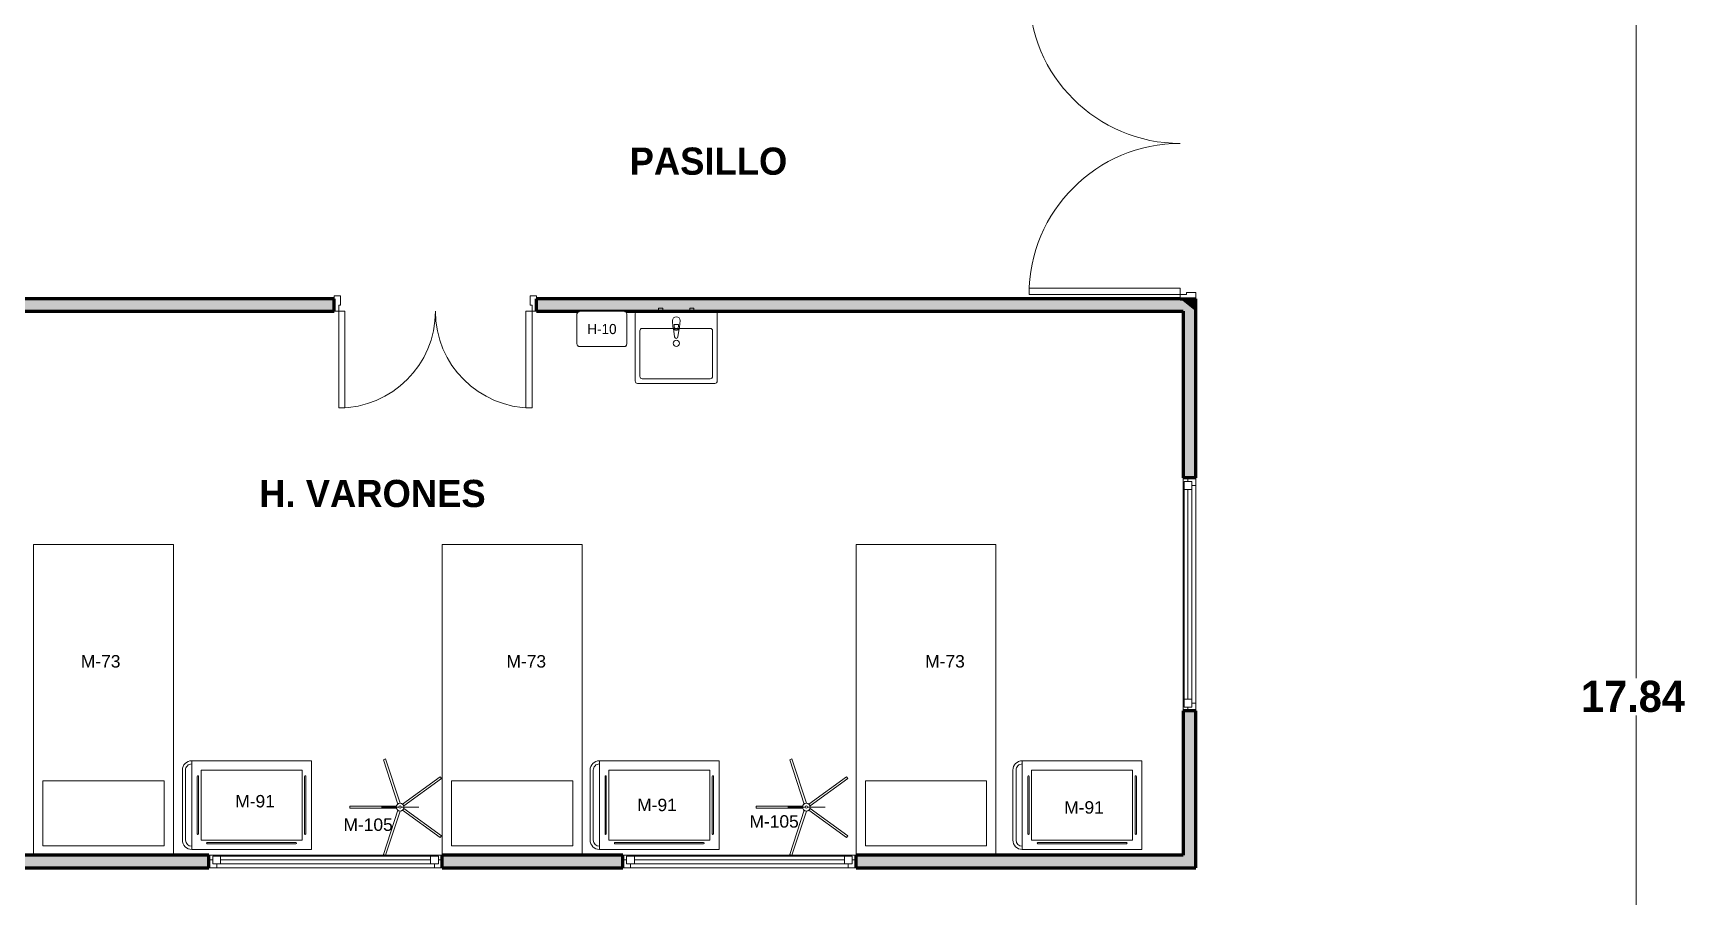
# Model space of a CAD drawing. Header units: metres. Extents: x 501.6 to 576.9, y -200.7 to -181.9.
# Drawn here: x 566.23 to 576.87, y -193.02 to -187.46 of the extents above; entities that cross this region are included whole.
import ezdxf
from ezdxf.enums import TextEntityAlignment as Align

# ---------------------------------------------------------------- set-up
doc = ezdxf.new("R2010")
doc.units = ezdxf.units.M
doc.header["$MEASUREMENT"] = 0
doc.set_wipeout_variables(frame=1)
doc.linetypes.add('Wipeout_Contour', pattern=[1, 0, -1])
for name, color, linetype in [('ARQ _ Cota - Parcial Exterior.Consultorio', 7, 'Continuous'), ('CER _ Estructura Metalica Tubo de FE LAC  21_2_X1_16_.Cerco', 7, 'Continuous'), ('EQP _ Accesorios de Baños .Consultorio', 7, 'Continuous'), ('Puertas ArchiCAD', 7, 'Continuous'), ('Structural - Bearing', 7, 'Continuous')]:
    doc.layers.add(name, color=color, linetype=linetype)
for name, color, linetype, lineweight, true_color in [('ARQ _ Cota - Parcial Exterior.Consultorio_Pluma_Nº__106', 171, 'Continuous', 15, 0xaaaaff), ('CER _ Estructura Metalica Tubo de FE LAC  21_2_X1_16_.Cerco_Pluma_Nº__75', 7, 'Continuous', 20, 0x405cbf), ('EQP _ Accesorios de Baños .Consultorio_Pluma_Nº__86', 7, 'Continuous', 20, 0x5555ff), ('Interior - Furniture _Pluma_Nº__91', 171, 'Continuous', 13, 0xaaaaff), ('Structural - Bearing_Pluma_Nº__106', 171, 'Continuous', 15, 0xaaaaff), ('Ventanas ArchiCAD_Pluma_Nº__63', 7, 'Continuous', 20, 0xff9955)]:
    doc.layers.add(name, color=color, linetype=linetype, lineweight=lineweight, true_color=true_color)
for name, color, linetype, lineweight in [('ARQ _ Cota - Parcial Exterior.Consultorio_Pluma_Nº__15', 214, 'Continuous', 25), ('ARQ _ Cota - Parcial Exterior.Consultorio_Pluma_Nº__43', 5, 'Continuous', 0), ('Dibujo & Figuras_Pluma_Nº__15', 214, 'Continuous', 25), ('Puertas ArchiCAD_Pluma_Nº__2', 8, 'Continuous', 0), ('Puertas ArchiCAD_Pluma_Nº__23', 5, 'Continuous', 9), ('Puertas ArchiCAD_Pluma_Nº__27', 7, 'Continuous', 70), ('Puertas ArchiCAD_Pluma_Nº__3', 5, 'Continuous', 15), ('Structural - Bearing_Pluma_Nº__27', 7, 'Continuous', 70)]:
    doc.layers.add(name, color=color, linetype=linetype, lineweight=lineweight)
doc.layers.add('PDF2_Text', color=7, linetype='Continuous', true_color=0xff0080)
doc.styles.add('Estilo_Generado_2', font='GOTHICB.TTF')
doc.styles.add('Estilo_Generado_3', font='GOTHIC.TTF')
doc.styles.add('PDF Arial', font='arial.ttf')
doc.dimstyles.new('Estilo_Generado__1', dxfattribs={"dimtxt": 0.2, "dimasz": 0.076, "dimexe": 0.18, "dimexo": 0.3, "dimgap": 0.09, "dimtad": 0, "dimtih": 1, "dimtoh": 1, "dimzin": 0, "dimdsep": 46, "dimtxsty": 'Estilo_Generado_2', "dimblk": 'ARROWHEAD_2', "dimblk1": 'ARROWHEAD_2', "dimblk2": 'ARROWHEAD_2', "dimcen": 0.09, "dimclrd": 171, "dimclre": 171, "dimclrt": 214, "dimazin": 0, "dimtfac": 1, "dimtdec": 4, "dimtmove": 0, "dimatfit": 3, "dimfxl": 1, "dimtolj": 1, "dimtzin": 0, "dimarcsym": 0})

# ---------------------------------------------------------------- blocks, each defined once
blk = doc.blocks.new('Double Door 16_4')
at = {"layer": 'Puertas ArchiCAD_Pluma_Nº__2', "color": 8, "linetype": 'Continuous', "lineweight": 0}
for centre, start, end in [((-0.972, 0), 0, 90), ((0.972, 0), 90, 180)]:
    blk.add_arc(centre, 0.972, start, end, dxfattribs=at)
at = {"layer": 'Puertas ArchiCAD_Pluma_Nº__23', "color": 5, "linetype": 'Continuous', "lineweight": 9}
for p, q in [((-0.972, 0), (-1, 0)), ((-1, 0), (-1, -0.1)), ((-0.972, -0.04), (-0.972, 0)), ((1, 0), (0.972, 0)), ((0.972, 0), (0.972, -0.04)), ((1, -0.1), (1, 0)), ((-1, -0.1), (-0.96, -0.1)), ((-0.96, -0.04), (-0.972, -0.04)), ((-0.96, -0.1), (-0.96, -0.04)), ((0.972, -0.04), (0.96, -0.04)), ((0.96, -0.04), (0.96, -0.1)), ((0.96, -0.1), (1, -0.1))]:
    blk.add_line(p, q, dxfattribs=at)
at = {"layer": 'Puertas ArchiCAD_Pluma_Nº__27', "color": 7, "linetype": 'Continuous', "lineweight": 70}
for p, q in [((-1, 0), (-1, -0.1)), ((1, 0), (1, -0.1))]:
    blk.add_line(p, q, dxfattribs=at)
at = {"layer": 'Puertas ArchiCAD_Pluma_Nº__3', "color": 5, "linetype": 'Continuous', "lineweight": 15}
for p, q in [((-0.972, 0.972), (-0.972, 0)), ((-0.932, 0.972), (-0.972, 0.972)), ((-0.932, 0), (-0.932, 0.972)), ((0.932, 0), (0.932, 0.972)), ((0.932, 0.972), (0.972, 0.972)), ((0.972, 0.972), (0.972, 0)), ((-0.972, 0), (-0.932, 0)), ((0.972, 0), (0.932, 0))]:
    blk.add_line(p, q, dxfattribs=at)
blk = doc.blocks.new('Muro_27', base_point=(573.708, -189.169))
at = {"layer": 'Structural - Bearing_Pluma_Nº__106', "linetype": 'Continuous', "lineweight": 0, "true_color": 0xbfbffe}
for points in [[(573.708, -187.069), (573.608, -187.169), (573.708, -187.169)], [(573.608, -189.169), (573.708, -189.249), (573.708, -189.169)]]:
    blk.add_hatch(color=254, dxfattribs=at).paths.add_polyline_path(points)
at = {"layer": 'Structural - Bearing_Pluma_Nº__27', "color": 7, "linetype": 'Continuous', "lineweight": 70}
for p, q in [((573.608, -187.169), (573.708, -187.169)), ((573.608, -189.169), (573.708, -189.169))]:
    blk.add_line(p, q, dxfattribs=at)
at = {"layer": 'Structural - Bearing_Pluma_Nº__27', "color": 7, "linetype": 'Continuous', "lineweight": 70, "flags": 128}
for points in [[(573.708, -187.089), (573.708, -187.069)], [(573.708, -189.249), (573.708, -189.169)]]:
    blk.add_lwpolyline(points, dxfattribs=at)
at = {"layer": 'Puertas ArchiCAD', "color": 21, "linetype": 'Continuous', "lineweight": 20, "true_color": 0xff9955, "xscale": -1, "rotation": 90}
blk.add_blockref('Double Door 16_4', (573.608, -188.169), dxfattribs=at)
blk = doc.blocks.new('Double Door 16_5')
at = {"layer": 'Puertas ArchiCAD_Pluma_Nº__2', "color": 8, "linetype": 'Continuous', "lineweight": 0}
for centre, start, end in [((-0.622, 0), 0, 90), ((0.622, 0), 90, 180)]:
    blk.add_arc(centre, 0.622, start, end, dxfattribs=at)
at = {"layer": 'Puertas ArchiCAD_Pluma_Nº__23', "color": 5, "linetype": 'Continuous', "lineweight": 9}
for p, q in [((-0.622, 0), (-0.65, 0)), ((-0.65, 0), (-0.65, -0.1)), ((-0.622, -0.04), (-0.622, 0)), ((0.65, 0), (0.622, 0)), ((0.622, 0), (0.622, -0.04)), ((0.65, -0.1), (0.65, 0)), ((-0.65, -0.1), (-0.61, -0.1)), ((-0.61, -0.04), (-0.622, -0.04)), ((-0.61, -0.1), (-0.61, -0.04)), ((0.622, -0.04), (0.61, -0.04)), ((0.61, -0.04), (0.61, -0.1)), ((0.61, -0.1), (0.65, -0.1))]:
    blk.add_line(p, q, dxfattribs=at)
at = {"layer": 'Puertas ArchiCAD_Pluma_Nº__27', "color": 7, "linetype": 'Continuous', "lineweight": 70}
for p, q in [((-0.65, 0), (-0.65, -0.08)), ((0.65, 0), (0.65, -0.08))]:
    blk.add_line(p, q, dxfattribs=at)
at = {"layer": 'Puertas ArchiCAD_Pluma_Nº__3', "color": 5, "linetype": 'Continuous', "lineweight": 15}
for p, q in [((-0.622, 0.622), (-0.622, 0)), ((-0.582, 0.622), (-0.622, 0.622)), ((-0.582, 0), (-0.582, 0.622)), ((0.582, 0), (0.582, 0.622)), ((0.582, 0.622), (0.622, 0.622)), ((0.622, 0.622), (0.622, 0)), ((-0.622, 0), (-0.582, 0)), ((0.622, 0), (0.582, 0))]:
    blk.add_line(p, q, dxfattribs=at)
blk = doc.blocks.new('Muro_33', base_point=(554.228, -189.169))
at = {"layer": 'Structural - Bearing_Pluma_Nº__106', "linetype": 'Continuous', "lineweight": 0, "true_color": 0xbfbffe}
for points in [[(559.708, -189.249), (568.168, -189.249), (568.168, -189.169), (559.708, -189.169)], [(573.608, -189.169), (569.468, -189.169), (569.468, -189.249), (573.708, -189.249)]]:
    blk.add_hatch(color=254, dxfattribs=at).paths.add_polyline_path(points)
at = {"layer": 'Structural - Bearing_Pluma_Nº__27', "color": 7, "linetype": 'Continuous', "lineweight": 70}
for p, q in [((568.168, -189.249), (568.168, -189.169)), ((569.468, -189.249), (569.468, -189.169))]:
    blk.add_line(p, q, dxfattribs=at)
at = {"layer": 'Structural - Bearing_Pluma_Nº__27', "color": 7, "linetype": 'Continuous', "lineweight": 70, "flags": 128}
for points in [[(568.168, -189.169), (559.708, -189.169)], [(573.608, -189.169), (569.468, -189.169)], [(563.968, -189.249), (568.168, -189.249)], [(569.468, -189.249), (573.628, -189.249)]]:
    blk.add_lwpolyline(points, dxfattribs=at)
at = {"layer": 'Puertas ArchiCAD', "color": 21, "linetype": 'Continuous', "lineweight": 20, "true_color": 0xff9955, "rotation": 180}
blk.add_blockref('Double Door 16_5', (568.818, -189.249), dxfattribs=at)
blk = doc.blocks.new('Window 16_2')
at = {"layer": 'Ventanas ArchiCAD_Pluma_Nº__63', "color": 21, "linetype": 'Continuous', "lineweight": 20, "true_color": 0xff9955}
for p, q in [((-0.75, 0), (0.75, 0)), ((-0.7, 0), (-0.75, 0)), ((-0.75, 0), (-0.75, -0.05)), ((-0.7, -0.025), (-0.7, 0)), ((0.7, 0), (-0.7, 0)), ((0.75, 0), (0.7, 0)), ((0.7, 0), (0.7, -0.025)), ((0.75, 0), (0.75, -0.05)), ((-0.75, -0.05), (-0.725, -0.05)), ((-0.75, -0.08), (0.75, -0.08)), ((-0.725, -0.05), (-0.725, -0.025)), ((-0.725, -0.025), (-0.7, -0.025)), ((-0.675, -0.025), (-0.725, -0.025)), ((-0.725, -0.025), (-0.725, -0.075)), ((-0.725, -0.075), (-0.675, -0.075)), ((-0.675, -0.025), (0.675, -0.025)), ((-0.675, -0.075), (-0.675, -0.025)), ((-0.675, -0.05), (0.675, -0.05)), ((-0.675, -0.075), (0.675, -0.075)), ((-0.675, -0.075), (0.675, -0.075)), ((0.725, -0.025), (0.675, -0.025)), ((0.675, -0.025), (0.675, -0.075)), ((0.675, -0.075), (0.725, -0.075)), ((0.7, -0.025), (0.725, -0.025)), ((0.725, -0.025), (0.725, -0.05)), ((0.725, -0.075), (0.725, -0.025)), ((0.725, -0.05), (0.75, -0.05))]:
    blk.add_line(p, q, dxfattribs=at)
blk = doc.blocks.new('Muro_36', base_point=(573.708, -192.829))
at = {"layer": 'Structural - Bearing_Pluma_Nº__106', "linetype": 'Continuous', "lineweight": 0, "true_color": 0xbfbffe}
for points in [[(565.248, -192.749), (565.248, -192.829), (567.362, -192.829), (567.362, -192.779), (567.362, -192.749)], [(568.862, -192.749), (568.862, -192.779), (568.862, -192.829), (570.023, -192.829), (570.023, -192.779), (570.023, -192.749)], [(571.523, -192.779), (571.523, -192.829), (573.708, -192.829), (573.628, -192.749), (571.523, -192.749)]]:
    blk.add_hatch(color=254, dxfattribs=at).paths.add_polyline_path(points)
at = {"layer": 'Structural - Bearing_Pluma_Nº__27', "color": 7, "linetype": 'Continuous', "lineweight": 70}
for p, q in [((567.362, -192.779), (567.362, -192.749)), ((567.362, -192.829), (567.362, -192.779)), ((568.862, -192.779), (568.862, -192.749)), ((568.862, -192.829), (568.862, -192.779)), ((570.023, -192.779), (570.023, -192.749)), ((570.023, -192.829), (570.023, -192.779)), ((571.523, -192.779), (571.523, -192.749)), ((571.523, -192.829), (571.523, -192.779))]:
    blk.add_line(p, q, dxfattribs=at)
at = {"layer": 'Structural - Bearing_Pluma_Nº__27', "color": 7, "linetype": 'Continuous', "lineweight": 70, "flags": 128}
for points in [[(567.362, -192.749), (565.248, -192.749)], [(565.248, -192.829), (567.362, -192.829)], [(570.023, -192.749), (568.862, -192.749)], [(568.862, -192.829), (570.023, -192.829)], [(573.628, -192.749), (571.523, -192.749)], [(571.523, -192.829), (573.708, -192.829)]]:
    blk.add_lwpolyline(points, dxfattribs=at)
at = {"layer": 'Ventanas ArchiCAD_Pluma_Nº__63', "color": 21, "linetype": 'Continuous', "lineweight": 20, "true_color": 0xff9955, "xscale": -1, "rotation": 180}
for p in [(568.112, -192.829), (570.773, -192.829)]:
    blk.add_blockref('Window 16_2', p, dxfattribs=at)
blk = doc.blocks.new('Muro_47', base_point=(573.708, -189.169))
at = {"layer": 'Structural - Bearing_Pluma_Nº__106', "linetype": 'Continuous', "lineweight": 0, "true_color": 0xbfbffe}
for points in [[(573.628, -189.249), (573.628, -190.32), (573.658, -190.32), (573.708, -190.32), (573.708, -189.249)], [(573.628, -192.749), (573.708, -192.829), (573.708, -191.82), (573.658, -191.82), (573.628, -191.82)]]:
    blk.add_hatch(color=254, dxfattribs=at).paths.add_polyline_path(points)
at = {"layer": 'Structural - Bearing_Pluma_Nº__27', "color": 7, "linetype": 'Continuous', "lineweight": 70}
for p, q in [((573.658, -190.32), (573.628, -190.32)), ((573.708, -190.32), (573.658, -190.32)), ((573.658, -191.82), (573.628, -191.82)), ((573.708, -191.82), (573.658, -191.82))]:
    blk.add_line(p, q, dxfattribs=at)
at = {"layer": 'Structural - Bearing_Pluma_Nº__27', "color": 7, "linetype": 'Continuous', "lineweight": 70, "flags": 128}
for points in [[(573.628, -189.249), (573.628, -190.32)], [(573.708, -190.32), (573.708, -189.249)], [(573.628, -191.82), (573.628, -192.749)], [(573.708, -192.829), (573.708, -191.82)]]:
    blk.add_lwpolyline(points, dxfattribs=at)
at = {"layer": 'Ventanas ArchiCAD_Pluma_Nº__63', "color": 21, "linetype": 'Continuous', "lineweight": 20, "true_color": 0xff9955, "xscale": -1, "rotation": 270}
blk.add_blockref('Window 16_2', (573.708, -191.07), dxfattribs=at)
blk = doc.blocks.new('Lavabo 22')
at = {"layer": 'CER _ Estructura Metalica Tubo de FE LAC  21_2_X1_16_.Cerco_Pluma_Nº__75', "color": 165, "linetype": 'Continuous', "lineweight": 20, "true_color": 0x405cbf}
for p, q in [((-0.249, 0), (0.249, 0)), ((-0.087, 0.02), (-0.114, 0.02)), ((-0.114, 0.02), (-0.114, 0)), ((-0.114, 0), (-0.087, 0)), ((-0.087, 0), (-0.087, 0.02)), ((0.114, 0.02), (0.087, 0.02)), ((0.087, 0.02), (0.087, 0)), ((0.087, 0), (0.114, 0)), ((0.114, 0), (0.114, 0.02)), ((-0.264, -0.449), (-0.264, -0.015)), ((-0.025, -0.06), (-0.021, -0.102)), ((-0.014, -0.1), (-0.014, -0.085)), ((-0.014, -0.085), (0.014, -0.085)), ((0.014, -0.085), (0.014, -0.1)), ((0.021, -0.102), (0.025, -0.06)), ((0.264, -0.015), (0.264, -0.449)), ((-0.234, -0.419), (-0.234, -0.125)), ((-0.219, -0.11), (0.219, -0.11)), ((-0.018, -0.111), (-0.011, -0.164)), ((0.011, -0.164), (0.018, -0.111)), ((0.234, -0.125), (0.234, -0.419)), ((0.249, -0.464), (-0.249, -0.464)), ((0.219, -0.434), (-0.219, -0.434))]:
    blk.add_line(p, q, dxfattribs=at)
blk.add_circle((0, -0.206), 0.02, dxfattribs=at)
for centre, radius, start, end in [((-0.249, -0.015), 0.015, 90, 180), ((0, -0.06), 0.025, 0, 180), ((0, -0.1), 0.0211, 185.1696, 212.771), ((0, -0.1), 0.0136, 180, 0), ((0, -0.1), 0.0211, 327.229, 354.8304), ((0.249, -0.015), 0.015, 0, 90), ((-0.219, -0.125), 0.015, 90, 180), ((0, -0.1), 0.0211, 212.771, 327.229), ((0, -0.163), 0.0112, 187.1389, 352.8611), ((0.219, -0.125), 0.015, 0, 90), ((-0.219, -0.419), 0.015, 180, 270), ((0.219, -0.419), 0.015, 270, 0), ((-0.249, -0.449), 0.015, 180, 270), ((0.249, -0.449), 0.015, 270, 0)]:
    blk.add_arc(centre, radius, start, end, dxfattribs=at)
blk = doc.blocks.new('Cama Hospital 22')
at = {"layer": 'Interior - Furniture _Pluma_Nº__91', "color": 161, "linetype": 'Continuous', "lineweight": 13, "true_color": 0xaaaaff}
for p, q in [((0.9, 2), (0, 2)), ((0, 2), (0, 0)), ((0.84, 1.94), (0.06, 1.94)), ((0.06, 1.94), (0.06, 1.52)), ((0.84, 1.52), (0.84, 1.94)), ((0.9, 0), (0.9, 2)), ((0.06, 1.52), (0.84, 1.52)), ((0, 0), (0.9, 0))]:
    blk.add_line(p, q, dxfattribs=at)
blk = doc.blocks.new('Soporte Transfusiones 22')
at = {"layer": 'Interior - Furniture _Pluma_Nº__91', "color": 161, "linetype": 'Continuous', "lineweight": 13, "true_color": 0xaaaaff}
for p, q in [((0.093, 0.31), (0, 0.025)), ((0.015, 0.02), (0.107, 0.305)), ((0.107, 0.305), (0.093, 0.31)), ((-0.257, 0.196), (-0.266, 0.184)), ((-0.266, 0.184), (-0.024, 0.008)), ((-0.015, 0.02), (-0.257, 0.196)), ((-0.12, 0), (-0.007, 0)), ((0.12, 0), (0.007, 0)), ((0.323, 0.007), (0.024, 0.007)), ((0.323, -0.007), (0.323, 0.007)), ((-0.024, -0.008), (-0.266, -0.184)), ((-0.257, -0.196), (-0.015, -0.02)), ((0, -0.025), (0.093, -0.31)), ((0.107, -0.305), (0.015, -0.02)), ((0.024, -0.007), (0.323, -0.007)), ((-0.266, -0.184), (-0.257, -0.196)), ((0.093, -0.31), (0.107, -0.305))]:
    blk.add_line(p, q, dxfattribs=at)
for radius, start, end in [(0.025, 0, 180), (0.025, 180, 0), (0.025, 126.5424, 161.4576), (0.0075, 0, 180), (0.0075, 180, 0), (0.025, 54.5424, 89.4576), (0.025, 342.5424, 17.4576), (0.025, 198.5424, 233.4576), (0.025, 270.5424, 305.4576)]:
    blk.add_arc((0, 0), radius, start, end, dxfattribs=at)
blk = doc.blocks.new('Carrito Médico 22')
at = {"layer": 'Interior - Furniture _Pluma_Nº__91', "color": 161, "linetype": 'Continuous', "lineweight": 13, "true_color": 0xaaaaff}
for p, q in [((0.77, 0.57), (0, 0.57)), ((0, 0.57), (0, 0)), ((0.1, 0.534), (0.67, 0.534)), ((0.77, 0), (0.77, 0.57)), ((0.77, 0.57), (0.77, 0.55)), ((0.036, 0.47), (0.036, 0.1)), ((0.044, 0.1), (0.044, 0.47)), ((0.71, 0.51), (0.06, 0.51)), ((0.06, 0.51), (0.06, 0.06)), ((0.67, 0.526), (0.1, 0.526)), ((0.71, 0.06), (0.71, 0.51)), ((0.726, 0.1), (0.726, 0.47)), ((0.734, 0.47), (0.734, 0.1)), ((0.81, 0.51), (0.81, 0.06)), ((0.83, 0.06), (0.83, 0.51)), ((0, 0), (0.77, 0)), ((0.06, 0.06), (0.71, 0.06)), ((0.77, 0.02), (0.77, 0))]:
    blk.add_line(p, q, dxfattribs=at)
for centre, radius, start, end in [((0.1, 0.53), 0.004, 90, 270), ((0.67, 0.53), 0.004, 270, 90), ((0.77, 0.51), 0.06, 0, 90), ((0.77, 0.51), 0.04, 0, 90), ((0.04, 0.47), 0.004, 0, 180), ((0.73, 0.47), 0.004, 0, 180), ((0.04, 0.1), 0.004, 180, 0), ((0.73, 0.1), 0.004, 180, 0), ((0.77, 0.06), 0.06, 270, 0), ((0.77, 0.06), 0.04, 270, 0)]:
    blk.add_arc(centre, radius, start, end, dxfattribs=at)
blk = doc.blocks.new('DISPENSADOR AUTOMATICO METALICO DE PAPEL TOALLA')
at = {"color": 254, "linetype": 'Wipeout_Contour', "lineweight": 0, "ltscale": 45.267279}
blk.add_wipeout([(0.322, 0.019), (0.322, 0.018), (0.322, 0.018), (0.322, 0.018), (0.32, 0.011), (0.319, 0.008), (0.317, 0.006), (0.316, 0.004), (0.314, 0.003), (0.313, 0.003), (0.312, 0.002), (0.311, 0.001), (0.308, 0), (0.305, 0), (0.017, 0), (0.014, 0), (0.012, 0.001), (0.01, 0.002), (0.009, 0.002), (0.008, 0.003), (0.005, 0.005), (0.003, 0.008), (0.002, 0.01), (0.001, 0.013), (0, 0.018), (0, 0.018), (0, 0.018), (0, 0.019), (0, 0.206), (0, 0.206), (0, 0.21), (0.001, 0.213), (0.002, 0.215), (0.003, 0.218), (0.005, 0.221), (0.008, 0.222), (0.01, 0.224), (0.012, 0.224), (0.014, 0.225), (0.014, 0.227), (0.307, 0.227), (0.307, 0.225), (0.308, 0.225), (0.308, 0.225), (0.308, 0.225), (0.308, 0.225), (0.311, 0.224), (0.311, 0.224), (0.311, 0.224), (0.311, 0.224), (0.314, 0.223), (0.314, 0.223), (0.314, 0.223), (0.316, 0.221), (0.316, 0.221), (0.318, 0.218), (0.318, 0.218), (0.319, 0.218), (0.319, 0.218), (0.32, 0.215), (0.32, 0.215), (0.32, 0.214), (0.32, 0.214), (0.321, 0.211), (0.321, 0.211), (0.321, 0.211), (0.321, 0.209)], dxfattribs=at).dxf.layer = 'EQP _ Accesorios de Baños .Consultorio'
at = {"layer": 'EQP _ Accesorios de Baños .Consultorio_Pluma_Nº__86', "color": 173, "linetype": 'Continuous', "lineweight": 20, "true_color": 0x5555ff}
for p, q in [((0, 0.21), (0.001, 0.213)), ((0.001, 0.213), (0.002, 0.215)), ((0.002, 0.215), (0.003, 0.218)), ((0.003, 0.218), (0.005, 0.221)), ((0.005, 0.221), (0.008, 0.222)), ((0.008, 0.222), (0.01, 0.224)), ((0.01, 0.224), (0.012, 0.224)), ((0.012, 0.224), (0.014, 0.225)), ((0.014, 0.227), (0.307, 0.227)), ((0.014, 0.225), (0.014, 0.227)), ((0.307, 0.227), (0.307, 0.225)), ((0.307, 0.225), (0.308, 0.225)), ((0.308, 0.225), (0.311, 0.224)), ((0.308, 0.225), (0.308, 0.225)), ((0.308, 0.225), (0.308, 0.225)), ((0.308, 0.225), (0.308, 0.225)), ((0.311, 0.224), (0.314, 0.223)), ((0.311, 0.224), (0.311, 0.224)), ((0.311, 0.224), (0.311, 0.224)), ((0.311, 0.224), (0.311, 0.224)), ((0.314, 0.223), (0.316, 0.221)), ((0.314, 0.223), (0.314, 0.223)), ((0.314, 0.223), (0.314, 0.223)), ((0.316, 0.221), (0.318, 0.218)), ((0.316, 0.221), (0.316, 0.221)), ((0.318, 0.218), (0.319, 0.218)), ((0.318, 0.218), (0.318, 0.218)), ((0.319, 0.218), (0.32, 0.215)), ((0.319, 0.218), (0.319, 0.218)), ((0.32, 0.215), (0.32, 0.214)), ((0.32, 0.215), (0.32, 0.215)), ((0.32, 0.214), (0.321, 0.211)), ((0.32, 0.214), (0.32, 0.214)), ((0, 0.206), (0, 0.21)), ((0, 0.206), (0, 0.206)), ((0, 0.019), (0, 0.206)), ((0.321, 0.211), (0.321, 0.209)), ((0.321, 0.211), (0.321, 0.211)), ((0.321, 0.211), (0.321, 0.211)), ((0.321, 0.209), (0.322, 0.019)), ((0, 0.018), (0, 0.019)), ((0, 0.018), (0, 0.018)), ((0, 0.018), (0, 0.018)), ((0.001, 0.013), (0, 0.018)), ((0.002, 0.01), (0.001, 0.013)), ((0.003, 0.008), (0.002, 0.01)), ((0.005, 0.005), (0.003, 0.008)), ((0.008, 0.003), (0.005, 0.005)), ((0.009, 0.002), (0.008, 0.003)), ((0.01, 0.002), (0.009, 0.002)), ((0.012, 0.001), (0.01, 0.002)), ((0.014, 0), (0.012, 0.001)), ((0.017, 0), (0.014, 0)), ((0.305, 0), (0.017, 0)), ((0.308, 0), (0.305, 0)), ((0.311, 0.001), (0.308, 0)), ((0.312, 0.002), (0.311, 0.001)), ((0.313, 0.003), (0.312, 0.002)), ((0.314, 0.003), (0.313, 0.003)), ((0.316, 0.004), (0.314, 0.003)), ((0.317, 0.006), (0.316, 0.004)), ((0.319, 0.008), (0.317, 0.006)), ((0.32, 0.011), (0.319, 0.008)), ((0.322, 0.018), (0.32, 0.011)), ((0.322, 0.019), (0.322, 0.018)), ((0.322, 0.018), (0.322, 0.018)), ((0.322, 0.018), (0.322, 0.018))]:
    blk.add_line(p, q, dxfattribs=at)
at = {"layer": 'EQP _ Accesorios de Baños .Consultorio_Pluma_Nº__86', "color": 173, "linetype": 'Continuous', "lineweight": 20, "true_color": 0x5555ff, "style": 'Estilo_Generado_3'}
blk.add_attdef('DUMMY_15', text='', height=0.065, dxfattribs=at).set_placement((0.161, 0.113), align=Align.MIDDLE_CENTER)
blk = doc.blocks.new('*D89')
at = {"layer": 'ARQ _ Cota - Parcial Exterior.Consultorio_Pluma_Nº__106', "color": 161, "linetype": 'Continuous', "lineweight": 15, "true_color": 0xaaaaff, "transparency": 16777216}
for p, q in [((541.252, -182.809), (540.877, -182.809)), ((540.952, -182.809), (540.952, -182.76)), ((540.952, -191.609), (540.952, -182.809)), ((540.952, -200.649), (540.952, -191.849)), ((541.252, -200.649), (540.877, -200.649)), ((540.952, -200.698), (540.952, -200.649))]:
    blk.add_line(p, q, dxfattribs=at)
at = {"layer": 'ARQ _ Cota - Parcial Exterior.Consultorio_Pluma_Nº__43', "color": 5, "linetype": 'Continuous', "lineweight": 0, "transparency": 16777216}
for p, q in [((541.002, -182.838), (540.902, -182.78)), ((540.902, -200.62), (541.002, -200.678))]:
    blk.add_line(p, q, dxfattribs=at)
at = {"layer": 'ARQ _ Cota - Parcial Exterior.Consultorio_Pluma_Nº__15', "color": 214, "lineweight": 25, "transparency": 16777216, "insert": (540.596, -191.829), "char_height": 0.2, "attachment_point": 7, "style": 'Estilo_Generado_2'}
blk.add_mtext('\\A1;17.84', dxfattribs=at)
blk = doc.blocks.new('ARROWHEAD_2')
at = {"color": 0, "linetype": 'Continuous', "lineweight": 0}
for p, q in [((0, 0), (-1, 0)), ((-0.38, -0.66), (0.38, 0.66))]:
    blk.add_line(p, q, dxfattribs=at)
blk = doc.blocks.new('*D90')
at = {"layer": 'ARQ _ Cota - Parcial Exterior.Consultorio_Pluma_Nº__106', "color": 161, "linetype": 'Continuous', "lineweight": 15, "true_color": 0xaaaaff, "transparency": 16777216}
for p, q in [((576.616, -182.809), (576.241, -182.809)), ((576.541, -182.809), (576.541, -182.76)), ((576.541, -191.609), (576.541, -182.809)), ((576.541, -200.649), (576.541, -191.849)), ((576.616, -200.649), (576.241, -200.649)), ((576.541, -200.698), (576.541, -200.649))]:
    blk.add_line(p, q, dxfattribs=at)
at = {"layer": 'ARQ _ Cota - Parcial Exterior.Consultorio_Pluma_Nº__43', "color": 5, "linetype": 'Continuous', "lineweight": 0, "transparency": 16777216}
for p, q in [((576.591, -182.838), (576.491, -182.78)), ((576.491, -200.62), (576.591, -200.678))]:
    blk.add_line(p, q, dxfattribs=at)
at = {"layer": 'ARQ _ Cota - Parcial Exterior.Consultorio_Pluma_Nº__15', "color": 214, "lineweight": 25, "transparency": 16777216, "insert": (576.185, -191.829), "char_height": 0.2, "attachment_point": 7, "style": 'Estilo_Generado_2'}
blk.add_mtext('\\A1;17.84', dxfattribs=at)
blk = doc.blocks.new('*D92')
at = {"layer": 'ARQ _ Cota - Parcial Exterior.Consultorio_Pluma_Nº__106', "color": 161, "linetype": 'Continuous', "lineweight": 15, "true_color": 0xaaaaff, "transparency": 16777216}
for p, q in [((554.948, -194.729), (554.948, -194.354)), ((574.408, -194.729), (574.408, -194.354)), ((554.948, -194.654), (564.303, -194.654)), ((565.054, -194.654), (574.408, -194.654))]:
    blk.add_line(p, q, dxfattribs=at)
at = {"layer": 'ARQ _ Cota - Parcial Exterior.Consultorio_Pluma_Nº__43', "color": 5, "linetype": 'Continuous', "lineweight": 0, "transparency": 16777216}
for p, q in [((554.977, -194.604), (554.92, -194.704)), ((574.437, -194.604), (574.38, -194.704))]:
    blk.add_line(p, q, dxfattribs=at)
at = {"layer": 'ARQ _ Cota - Parcial Exterior.Consultorio_Pluma_Nº__15', "color": 214, "lineweight": 25, "transparency": 16777216, "insert": (564.323, -194.754), "char_height": 0.2, "attachment_point": 7, "style": 'Estilo_Generado_2'}
blk.add_mtext('\\A1;19.46', dxfattribs=at)
blk = doc.blocks.new('*D93')
at = {"layer": 'ARQ _ Cota - Parcial Exterior.Consultorio_Pluma_Nº__106', "color": 161, "linetype": 'Continuous', "lineweight": 15, "true_color": 0xaaaaff, "transparency": 16777216}
for p, q in [((574.408, -194.729), (574.408, -194.354)), ((576.358, -194.729), (576.358, -194.354)), ((574.408, -194.654), (575.087, -194.654)), ((575.68, -194.654), (576.358, -194.654)), ((576.358, -194.654), (576.407, -194.654))]:
    blk.add_line(p, q, dxfattribs=at)
at = {"layer": 'ARQ _ Cota - Parcial Exterior.Consultorio_Pluma_Nº__43', "color": 5, "linetype": 'Continuous', "lineweight": 0, "transparency": 16777216}
for p, q in [((574.437, -194.604), (574.38, -194.704)), ((576.33, -194.704), (576.387, -194.604))]:
    blk.add_line(p, q, dxfattribs=at)
at = {"layer": 'ARQ _ Cota - Parcial Exterior.Consultorio_Pluma_Nº__15', "color": 214, "lineweight": 25, "transparency": 16777216, "insert": (575.107, -194.754), "char_height": 0.2, "attachment_point": 7, "style": 'Estilo_Generado_2'}
blk.add_mtext('\\A1;1.95', dxfattribs=at)

msp = doc.modelspace()

# ---------------------------------------------------------------- block references
at = {"layer": 'CER _ Estructura Metalica Tubo de FE LAC  21_2_X1_16_.Cerco', "color": 8, "linetype": 'Continuous', "lineweight": 0}
msp.add_blockref('Lavabo 22', (570.367, -189.249), dxfattribs=at)
at = {"layer": 'Interior - Furniture _Pluma_Nº__91', "color": 161, "linetype": 'Continuous', "lineweight": 13, "true_color": 0xaaaaff, "rotation": 180}
for name, p in [('Cama Hospital 22', (567.133, -190.749)), ('Cama Hospital 22', (569.762, -190.749)), ('Cama Hospital 22', (572.423, -190.749)), ('Carrito Médico 22', (568.021, -192.141)), ('Soporte Transfusiones 22', (568.591, -192.439)), ('Carrito Médico 22', (570.643, -192.141)), ('Soporte Transfusiones 22', (571.204, -192.439)), ('Carrito Médico 22', (573.362, -192.141))]:
    msp.add_blockref(name, p, dxfattribs=at)
at = {"layer": 'Structural - Bearing', "color": 7, "lineweight": 70}
for name, p in [('Muro_27', (573.708, -189.169)), ('Muro_33', (554.228, -189.169)), ('Muro_47', (573.708, -189.169)), ('Muro_36', (573.708, -192.829))]:
    msp.add_blockref(name, p, dxfattribs=at)

# ---------------------------------------------------------------- texts
at = {"layer": 'Dibujo & Figuras_Pluma_Nº__15', "color": 214, "linetype": 'Continuous', "lineweight": 25, "char_height": 0.175, "attachment_point": 7, "style": 'Estilo_Generado_2'}
for s, insert in [('\\A1;PASILLO', (570.067, -188.373)), ('\\A1;H. VARONES', (567.685, -190.511))]:
    msp.add_mtext(s, dxfattribs=dict(at, insert=insert))
at = {"layer": 'PDF2_Text', "color": 3, "lineweight": 0, "char_height": 0.08, "attachment_point": 7, "style": 'PDF Arial'}
for s, insert in [('M-73', (566.538, -191.542)), ('M-73', (569.275, -191.542)), ('M-73', (571.968, -191.542)), ('M-91', (567.531, -192.442)), ('M-91', (570.116, -192.466)), ('M-91', (572.862, -192.482)), ('M-105', (568.227, -192.593)), ('M-105', (570.838, -192.572))]:
    msp.add_mtext(s, dxfattribs=dict(at, insert=insert))

# ---------------------------------------------------------------- dimensions: what is measured, and where the dimension line sits
at = {"layer": 'ARQ _ Cota - Parcial Exterior.Consultorio', "color": 161, "linetype": 'Continuous', "lineweight": 15, "true_color": 0xaaaaff}
dim = msp.add_linear_dim(base=(576.358, -194.654), p1=(574.408, -187.769), p2=(576.358, -182.809), dimstyle='Estilo_Generado__1', dxfattribs=at)
dim.commit()
dim.dimension.update_dxf_attribs({"geometry": '*D93', "text_midpoint": (575.366, -194.654), "dimtype": 160})

# ---------------------------------------------------------------- next in the draw order: block references
at = {"layer": 'EQP _ Accesorios de Baños .Consultorio_Pluma_Nº__86', "color": 173, "linetype": 'Continuous', "lineweight": 20, "true_color": 0x5555ff}
msp.add_blockref('DISPENSADOR AUTOMATICO METALICO DE PAPEL TOALLA', (569.728, -189.476), dxfattribs=at).add_auto_attribs({'DUMMY_15': 'H-10'})

# ---------------------------------------------------------------- next in the draw order: dimensions: what is measured, and where the dimension line sits
at = {"layer": 'ARQ _ Cota - Parcial Exterior.Consultorio', "color": 161, "linetype": 'Continuous', "lineweight": 15, "true_color": 0xaaaaff}
for base, picture, middle in [((540.952, -182.809), '*D89', (540.932, -191.729)), ((576.541, -182.809), '*D90', (576.521, -191.729))]:
    dim = msp.add_linear_dim(base=base, p1=(554.948, -200.649), p2=(576.358, -182.809), angle=90, dimstyle='Estilo_Generado__1', dxfattribs=at)
    dim.commit()
    dim.dimension.update_dxf_attribs({"geometry": picture, "text_midpoint": middle, "dimtype": 160})
dim = msp.add_linear_dim(base=(574.408, -194.654), p1=(554.948, -193.529), p2=(574.408, -187.769), dimstyle='Estilo_Generado__1', dxfattribs=at)
dim.commit()
dim.dimension.update_dxf_attribs({"geometry": '*D92', "text_midpoint": (564.659, -194.654), "dimtype": 160})

doc.saveas('drawing.dxf')
